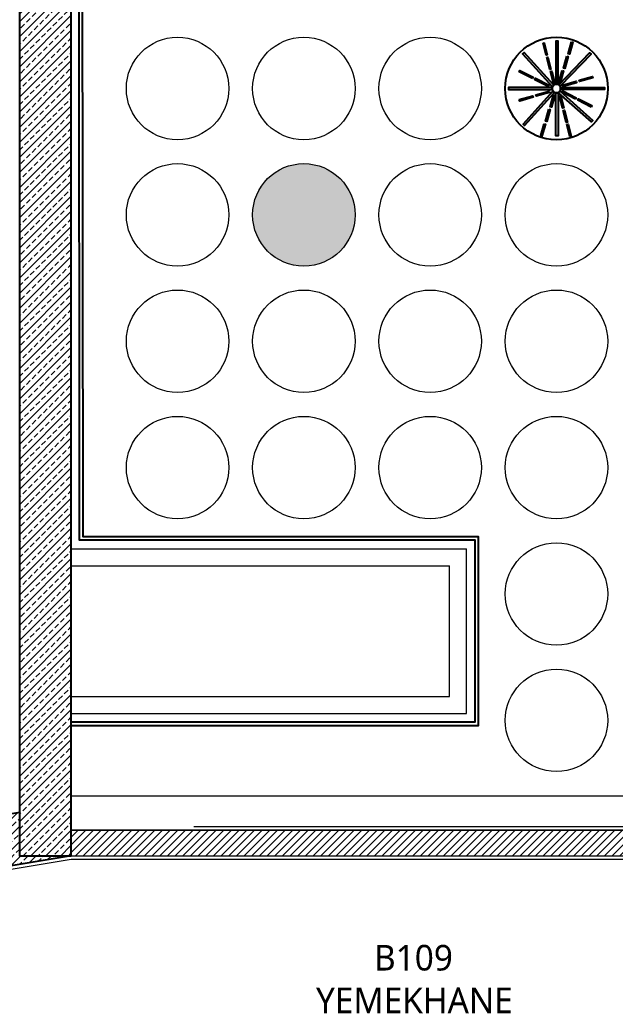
# Model space of a CAD drawing. Header units: millimetres. Extents: x 809 to 8159, y 33 to 4533.
# Drawn here: x 5642 to 5991, y 1449 to 2027 of the extents above; entities that cross this region are included whole.
import ezdxf

# ---------------------------------------------------------------- set-up
doc = ezdxf.new("R2010")
doc.units = ezdxf.units.MM
doc.linetypes.add('DASHED', pattern=[19.05, 12.7, -6.35])
doc.linetypes.add('HIDDEN', pattern=[0.375, 0.25, -0.125])
doc.layers.add('03 MENFEZ', color=3, linetype='Continuous')
doc.layers.add('AHŞAP DUVAR', color=3, linetype='Continuous')
for name, color, linetype, lineweight in [('AHŞAP KONFERANS SALONU TAVAN', 6, 'Continuous', 0), ('AYDINLATMA', 61, 'Continuous', 0), ('B.A.TARAMA', 124, 'DASHED', 15), ('BETONARME', 3, 'Continuous', 25), ('DUVAR', 2, 'Continuous', 15), ('DUVAR TARAMA', 9, 'Continuous', 9), ('MAHAL', 6, 'Continuous', 0), ('Sıva', 1, 'Continuous', 0), ('TEFRİŞ', 130, 'Continuous', 0), ('TEZGAH', 7, 'Continuous', 0)]:
    doc.layers.add(name, color=color, linetype=linetype, lineweight=lineweight)
doc.styles.get("Standard").update_dxf_attribs({"font": 'arial.ttf'})
doc.linetypes.add('BATTING', pattern='A,0.00254,-2.54,[134,ltypeshp.shx,S=2.54,R=0,X=-2.54,Y=0],-5.08,[134,ltypeshp.shx,S=2.54,R=180,X=2.54,Y=0],-2.54', length=10.16254)

# ---------------------------------------------------------------- blocks, each defined once
blk = doc.blocks.new('rhtrtrthrthrth')
at = {"layer": 'B.A.TARAMA'}
h = blk.add_hatch(dxfattribs=at)
h.set_pattern_fill('ANSI33', color=256, scale=25, style=0, pattern_type=0)
h.set_pattern_definition([(45, (32415.317, -23322.9636), (-4.4194174, 4.4194174), []), (45, (32419.736, -23322.9636), (-4.4194174, 4.4194174), [3.125, -1.5625])])
h.paths.add_polyline_path([(37597.56, -21521.85), (37627.56, -21521.85), (37627.56, -22053.85), (37597.56, -22053.85)], flags=0)
h = blk.add_hatch(dxfattribs=at)
h.set_pattern_fill('ANSI33', color=256, style=0)
h.set_pattern_definition([(45, (-12350, -15000), (-4.4901281, 4.4901281), []), (45, (-12345.51, -15000), (-4.4901281, 4.4901281), [3.175, -1.5875])])
h.paths.add_polyline_path([(37435.15, -22085.74), (37430.21, -22056.15), (37509.11, -22042.95), (37514.04, -22072.54), (37626.45, -22053.85), (37597.56, -22053.85), (37597.56, -22028.25), (37197.56, -22094.92), (37197.56, -22125.33), (37263.21, -22114.39), (37258.28, -22084.8), (37337.19, -22071.65), (37342.12, -22101.24)])
at = {"layer": 'BETONARME', "elevation": 0}
blk.add_lwpolyline([(37597.56, -21521.85), (37627.56, -21521.85), (37627.56, -22053.85), (37597.56, -22053.85)], close=True, dxfattribs=at)
blk.add_lwpolyline([(37626.45, -22053.85), (37514.05, -22072.58), (37509.09, -22042.95), (37597.56, -22028.25)], dxfattribs=at)
blk = doc.blocks.new('trthrttrtrthrth')
at = {"layer": 'B.A.TARAMA'}
blk.add_blockref('rhtrtrthrthrth', (0, 5000), dxfattribs=at)
blk = doc.blocks.new('RTHRTHRTRTHRHRTH')
at = {"layer": 'AHŞAP KONFERANS SALONU TAVAN'}
for centre in [(40141.25, -6620.73), (40215.25, -6620.73), (40289.25, -6620.73), (40141.25, -6694.73), (40289.25, -6694.73), (40363.25, -6694.73), (40141.25, -6768.73), (40215.25, -6768.73), (40289.25, -6768.73), (40363.25, -6768.73), (40141.25, -6842.73), (40215.25, -6842.73), (40289.25, -6842.73), (40363.25, -6842.73), (40363.25, -6916.73), (40363.25, -6990.73)]:
    blk.add_circle(centre, 30, dxfattribs=at)
blk = doc.blocks.new('errrgregyttyjtj')
at = {"layer": '03 MENFEZ'}
for points in [[(39075.42, -3055.53), (39076.17, -3055.34), (39077.94, -3062.41), (39077.19, -3062.59)], [(39082.88, -3079.67), (39084.29, -3079.67), (39084.29, -3054.47), (39082.88, -3054.47)], [(39092.2, -3054.8), (39092.95, -3055.01), (39090.99, -3062.02), (39090.24, -3061.81)], [(39081.68, -3080.14), (39064.3, -3061.11), (39063.41, -3061.92), (39080.79, -3080.96)], [(39077.57, -3063.98), (39078.31, -3063.79), (39080.08, -3070.86), (39079.33, -3071.04)], [(39084.88, -3079.76), (39102.75, -3061.19), (39103.62, -3062.03), (39085.75, -3080.6)], [(39089.46, -3063.12), (39090.21, -3063.33), (39088.25, -3070.34), (39087.5, -3070.13)], [(39069.33, -3076.37), (39061.5, -3072.31), (39061.92, -3071.52), (39069.74, -3075.57)], [(39078.52, -3081.02), (39070.7, -3076.97), (39071.11, -3076.17), (39078.93, -3080.23)], [(39079.83, -3072.09), (39080.58, -3071.9), (39082.34, -3078.96), (39081.59, -3079.15)], [(39086.62, -3071.65), (39087.36, -3071.86), (39085.4, -3078.87), (39084.66, -3078.66)], [(39096.55, -3077.25), (39104.44, -3075.07), (39104.66, -3075.88), (39096.77, -3078.05)], [(39080.88, -3081.57), (39055.1, -3081.57), (39055.1, -3082.78), (39080.88, -3082.78)], [(39085.75, -3081.57), (39111.52, -3081.57), (39111.52, -3082.78), (39085.75, -3082.78)], [(39086.93, -3080.1), (39094.82, -3077.93), (39095.04, -3078.73), (39087.15, -3080.91)], [(39061.52, -3088.67), (39069.41, -3086.5), (39069.64, -3087.3), (39061.74, -3089.48)], [(39081.05, -3083.86), (39063.71, -3102.93), (39064.6, -3103.74), (39081.94, -3084.67)], [(39071.14, -3085.82), (39079.03, -3083.64), (39079.25, -3084.45), (39071.36, -3086.62)], [(39081.63, -3085.88), (39082.37, -3086.09), (39080.41, -3093.1), (39079.66, -3092.89)], [(39082.88, -3084.6), (39084.29, -3084.6), (39084.29, -3109.8), (39082.88, -3109.8)], [(39085.37, -3083.77), (39104.69, -3100.84), (39103.89, -3101.74), (39084.57, -3084.68)], [(39085.05, -3086.61), (39085.8, -3086.42), (39087.56, -3093.49), (39086.82, -3093.67)], [(39094.46, -3088.31), (39086.64, -3084.26), (39087.05, -3083.47), (39094.87, -3087.52)], [(39103.65, -3092.97), (39095.83, -3088.91), (39096.24, -3088.12), (39104.06, -3092.17)], [(39078.89, -3094.2), (39079.63, -3094.41), (39077.67, -3101.42), (39076.92, -3101.21)], [(39087.19, -3095.06), (39087.94, -3094.87), (39089.71, -3101.94), (39088.96, -3102.12)], [(39076.04, -3102.73), (39076.78, -3102.94), (39074.82, -3109.95), (39074.08, -3109.74)], [(39089.46, -3103.17), (39090.21, -3102.98), (39091.97, -3110.04), (39091.22, -3110.23)]]:
    blk.add_lwpolyline(points, close=True, dxfattribs=at)
for radius in [30.05, 2.5]:
    blk.add_circle((39083.31, -3082.13), radius, dxfattribs=at)
blk = doc.blocks.new('AYDINLATMA ARMATÜR')
at = {"layer": 'AYDINLATMA'}
h = blk.add_hatch(color=256, dxfattribs=at)
h.dxf.hatch_style = 1
edge = h.paths.add_edge_path()
edge.add_arc((37838.26, -6234.41), 30, 0, 360)
blk.add_circle((37838.26, -6234.41), 30, dxfattribs=at)
blk = doc.blocks.new('ERGYTHTYJTTTYJTYJ')
at = {"layer": 'AYDINLATMA'}
blk.add_blockref('AYDINLATMA ARMATÜR', (-74, -444), dxfattribs=at)

msp = doc.modelspace()

# ---------------------------------------------------------------- hatches: boundary and pattern name
at = {"layer": 'DUVAR TARAMA'}
h = msp.add_hatch(dxfattribs=at)
h.set_pattern_fill('ANSI31', color=256)
h.set_pattern_definition([(45, (-36177.4876, -10603.292), (-2.24506403, 2.24506403), [])])
h.paths.add_polyline_path([(6693.78, 1552.59), (5671.83, 1552.59), (5671.83, 1537.59), (6693.78, 1537.59)])
h.paths.add_polyline_path([(6693.78, 1712.1), (6708.78, 1712.1), (6708.78, 1537.59), (6693.78, 1537.59)])

# ---------------------------------------------------------------- linework, layer by layer
at = {"layer": 'AHŞAP DUVAR', "elevation": 0}
for points in [[(5671.93, 1613.91), (5910.6, 1613.91), (5910.6, 1724.3), (5678.92, 1724.3), (5678.6, 2071.64), (5596.11, 2220.92), (5527.93, 2220.92), (5440.49, 2379.14), (5226.83, 2397.96)], [(5671.93, 1615.91), (5908.6, 1615.91), (5908.6, 1722.3), (5676.92, 1722.3), (5676.6, 2071.13), (5594.93, 2218.92), (5526.75, 2218.92), (5439.26, 2377.24), (5226.83, 2395.95)]]:
    msp.add_lwpolyline(points, dxfattribs=at)
at = {"layer": 'DUVAR'}
for p, q in [((5671.93, 1717.3), (5903.6, 1717.3)), ((5671.93, 1717.3), (5903.6, 1717.3)), ((5903.6, 1620.91), (5903.6, 1717.3)), ((5903.6, 1620.91), (5903.6, 1717.3)), ((5671.93, 1707.3), (5893.6, 1707.3)), ((5671.93, 1707.3), (5893.6, 1707.3)), ((5893.6, 1630.91), (5893.6, 1707.3)), ((5893.6, 1630.91), (5893.6, 1707.3)), ((5671.93, 1630.91), (5893.6, 1630.91)), ((5671.93, 1630.91), (5893.6, 1630.91)), ((5671.93, 1620.91), (5903.6, 1620.91)), ((5671.93, 1620.91), (5903.6, 1620.91)), ((5671.83, 1552.59), (6693.78, 1552.59)), ((5671.83, 1537.59), (6708.78, 1537.59))]:
    msp.add_line(p, q, dxfattribs=at)
at = {"layer": 'DUVAR', "elevation": 0}
msp.add_lwpolyline([(6693.78, 1552.59), (5671.83, 1552.59), (5671.83, 1537.59), (6693.78, 1537.59)], dxfattribs=at)
at = {"layer": 'Sıva'}
msp.add_line((6691.79, 1554.59), (5743.83, 1554.59), dxfattribs=at)
at = {"layer": 'Sıva', "elevation": 0}
msp.add_lwpolyline([(5209.83, 2159.59), (5209.83, 1458.56), (5671.97, 1535.59), (6710.78, 1535.5)], dxfattribs=at)
at = {"layer": 'TEFRİŞ', "linetype": 'BATTING', "ltscale": 0.5}
msp.add_line((5671.83, 1572.59), (6693.78, 1572.59), dxfattribs=at)

# ---------------------------------------------------------------- block references
at = {"layer": '03 MENFEZ'}
msp.add_blockref('errrgregyttyjtj', (-33127, 5068.99), dxfattribs=at)
at = {"layer": 'AHŞAP KONFERANS SALONU TAVAN'}
msp.add_blockref('RTHRTHRTRTHRHRTH', (-34406.95, 8607.59), dxfattribs=at)
at = {"layer": 'AYDINLATMA'}
msp.add_blockref('ERGYTHTYJTTTYJTYJ', (-31955.96, 8591.27), dxfattribs=at)
at = {"layer": 'TEZGAH', "color": 0, "linetype": 'HIDDEN', "lineweight": -2, "ltscale": 35}
msp.add_blockref('trthrttrtrthrth', (-31955.73, 18591.27), dxfattribs=at)

# ---------------------------------------------------------------- texts
at = {"layer": 'MAHAL', "insert": (5868.39, 1485.38), "char_height": 15, "attachment_point": 1}
msp.add_mtext_dynamic_manual_height_columns('\\pi-18.99348;{\\fTrebuchet MS|b0|i0|c162|p34;B109\\P\\pi-52.95812;YEMEKHANE\\P\\pi-40.2561;173.65m²}', width=3.7908, gutter_width=1, heights=[0], dxfattribs=at)

doc.saveas('drawing.dxf')
